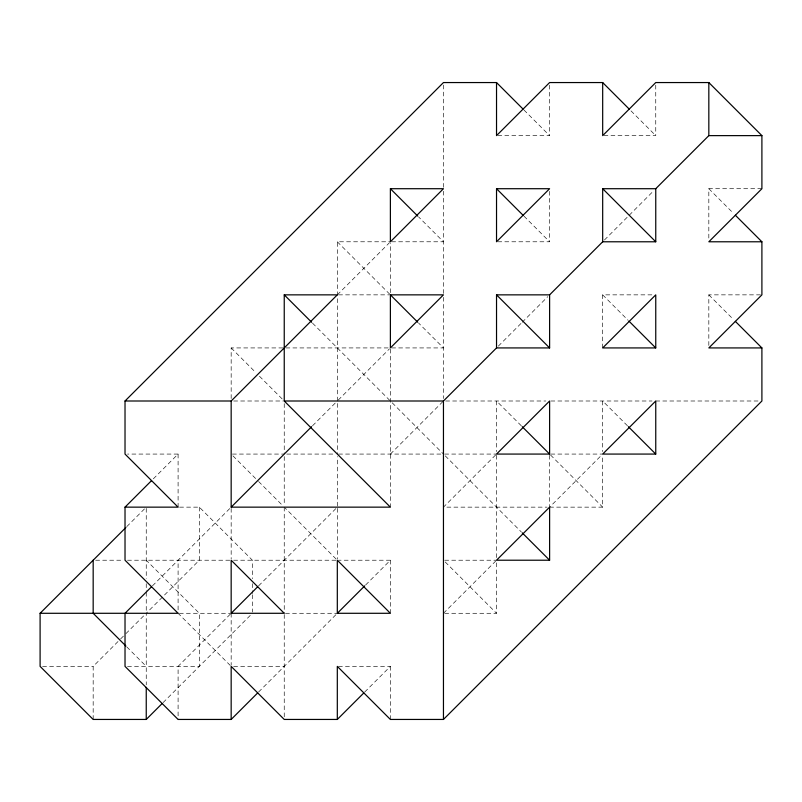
<?xml version="1.0" encoding="UTF-8"?>
<svg xmlns="http://www.w3.org/2000/svg" width="802" height="802" viewBox="0 0 802 802"><rect width="100%" height="100%" fill="white"/><g stroke="black" fill="none" stroke-linecap="round" stroke-linejoin="round"><path stroke-width="0.6" stroke-dasharray="4.01 3.01" d="M153.322 478.844L178.094 454.072L127.488 454.072M337.311 294.855L389.501 242.665M126.786 526.603L145.362 508.027M152.44 585.871L230.284 508.027M312.539 425.772L335.547 402.764M338.193 400.118L389.501 348.81M93.172 719.444L93.172 666.372L119.709 639.836M120.591 638.943L125.022 634.522M125.904 633.64L145.362 614.182M230.284 614.182L178.094 666.372L178.094 719.444M258.585 585.871L337.311 507.145L337.311 456.538M390.384 454.072L443.456 401L545.901 401M498.303 346.153L521.3 323.156M522.182 322.274L547.836 296.62M604.447 240.009L628.327 216.129M629.219 215.247L653.981 190.475M163.057 702.632L252.389 613.289M258.585 692.016L336.429 614.182M365.622 584.989L390.384 560.217L338.544 560.217M495.646 454.955L443.456 507.145L547.134 507.145M364.73 692.016L390.384 666.372L338.544 666.372M443.456 613.289L495.646 561.109M549.611 455.305L549.611 507.145L601.791 454.955M497.771 135.628L549.611 135.628L549.611 82.556M603.916 135.628L655.755 135.628L655.755 82.556M708.828 238.074L708.828 188.711L761.9 188.711M337.311 401L337.311 241.783L390.384 241.783M391.617 241.783L443.456 241.783L418.694 217.011M497.771 241.783L549.611 241.783L549.611 189.944M338.544 294.855L389.15 294.855M602.683 347.928L602.683 294.855L652.046 294.855M708.828 345.462L708.828 294.855L761.9 294.855M231.166 398.534L231.166 347.928L390.384 347.928M391.617 347.928L443.456 347.928L418.694 323.156M233.633 401L283.006 401M550.844 401L652.046 401M655.755 401L759.434 401M232.4 454.072L284.239 454.072L284.239 403.466M286.705 454.072L334.845 454.072M338.544 454.072L442.223 454.072M444.689 454.072L496.528 454.072M550.844 454.072L602.683 454.072M179.568 507.145L199.317 507.145L252.389 560.217L252.389 578.733M549.611 507.145L602.683 507.145L602.683 455.305M95.639 560.217L122.796 560.217M127.488 560.217L232.65 560.217M233.633 560.217L337.311 560.217L285.121 508.027M444.689 560.217L496.528 560.217M179.327 613.289L230.174 613.289M285.472 613.289L337.311 613.289M444.689 613.289L496.528 613.289L496.528 561.45M42.566 666.372L93.172 666.372M127.488 666.372L199.317 666.372L199.317 613.289L146.245 560.217M233.633 666.372L284.239 666.372M630.984 110.866L655.755 135.628M708.828 188.711L733.589 213.472M523.957 109.984L549.611 135.628M708.828 294.855L733.589 319.617M523.957 216.129L549.611 241.783M602.683 294.855L628.327 320.509M627.445 425.772L602.683 401L602.683 451.606M337.311 241.783L390.384 294.855L390.384 243.016M521.3 425.772L496.528 401L496.528 451.606M550.493 454.955L602.683 507.145M312.539 323.156L390.384 401M392.158 402.764L443.456 454.072M445.23 455.847L521.3 531.916M231.166 347.928L255.928 372.689M259.467 376.228L284.239 401M445.23 561.991L496.528 613.289M232.931 455.847L257.703 480.609M258.585 481.491L282.464 505.38M230.284 665.48L178.094 613.289L178.094 560.217M126.786 646.903L146.245 666.372M496.528 455.305L496.528 557.751M443.456 85.032L443.456 187.468M443.456 191.177L443.456 293.622M443.456 297.321L443.456 398.534M390.384 349.161L390.384 507.145M390.384 560.217L390.384 613.289M390.384 666.372L390.384 719.444M337.311 403.466L337.311 454.072M337.311 508.378L337.311 558.984M284.239 456.538L284.239 504.679M284.239 507.145L284.239 613.289M284.239 614.532L284.239 719.444M252.389 583.676L252.389 593.55M252.389 594.783L252.389 612.056M231.166 508.378L231.166 558.984M231.166 613.289L231.166 665.129M199.317 507.145L199.317 560.217L146.245 613.289L146.245 684.878M178.094 454.072L178.094 507.145M146.245 508.378L146.245 578.733M146.245 583.676L146.245 591.074M146.245 592.307L146.245 612.056"/><path stroke-width="1.2" d="M162.164 703.514L146.245 719.444L93.172 719.444L40.1 666.372L40.1 613.289L178.094 613.289L125.022 560.217L125.022 507.145L178.094 507.145L125.022 454.072L125.022 401L443.456 82.556L496.528 82.556L523.064 109.092M125.022 507.145L151.558 480.609M231.166 401L337.311 294.855L284.239 294.855L284.239 401L390.384 507.145L231.166 507.145L231.166 401L125.022 401M40.1 613.289L125.904 527.495M151.558 586.753L125.022 613.289L125.022 666.372L178.094 719.444L231.166 719.444L257.703 692.908M231.166 507.145L311.657 426.654M231.166 613.289L284.239 613.289L231.166 560.217L231.166 613.289L257.703 586.753M231.166 719.444L231.166 666.372L284.239 719.444L337.311 719.444L337.311 666.372L390.384 719.444L443.456 719.444L443.456 401L496.528 347.928L549.611 347.928L549.611 294.855L602.683 241.783L602.683 188.711L655.755 188.711L708.828 135.628L708.828 82.556L655.755 82.556L602.683 135.628L602.683 82.556L549.611 82.556L496.528 135.628L496.528 82.556M337.311 613.289L390.384 613.289L337.311 560.217L337.311 613.289L364.73 585.871M337.311 719.444L363.847 692.908M443.456 719.444L761.9 401L761.9 347.928L735.364 321.391M708.828 135.628L761.9 135.628L761.9 188.711L708.828 241.783L761.9 241.783L761.9 294.855L708.828 347.928L761.9 347.928M390.384 188.711L443.456 188.711L390.384 241.783L390.384 188.711L417.802 216.129M496.528 188.711L549.611 188.711L496.528 241.783L496.528 188.711L523.064 215.247M602.683 241.783L655.755 241.783L655.755 188.711M390.384 294.855L443.456 294.855L390.384 347.928L390.384 294.855L417.802 322.274M496.528 347.928L496.528 294.855L549.611 294.855M655.755 347.928L602.683 347.928L655.755 294.855L655.755 347.928L629.219 321.391M284.239 401L443.456 401M549.611 454.072L496.528 454.072L549.611 401L549.611 454.072L522.182 426.654M655.755 454.072L602.683 454.072L655.755 401L655.755 454.072L628.327 426.654M549.611 560.217L496.528 560.217L549.611 507.145L549.611 560.217L522.182 532.799M708.828 82.556L761.9 135.628M602.683 82.556L629.219 109.092M735.364 215.247L761.9 241.783M602.683 188.711L655.755 241.783M496.528 294.855L549.611 347.928M284.239 294.855L311.657 322.274M125.904 646.021L93.172 613.289L93.172 560.217M146.245 687.354L146.245 719.444"/></g></svg>
